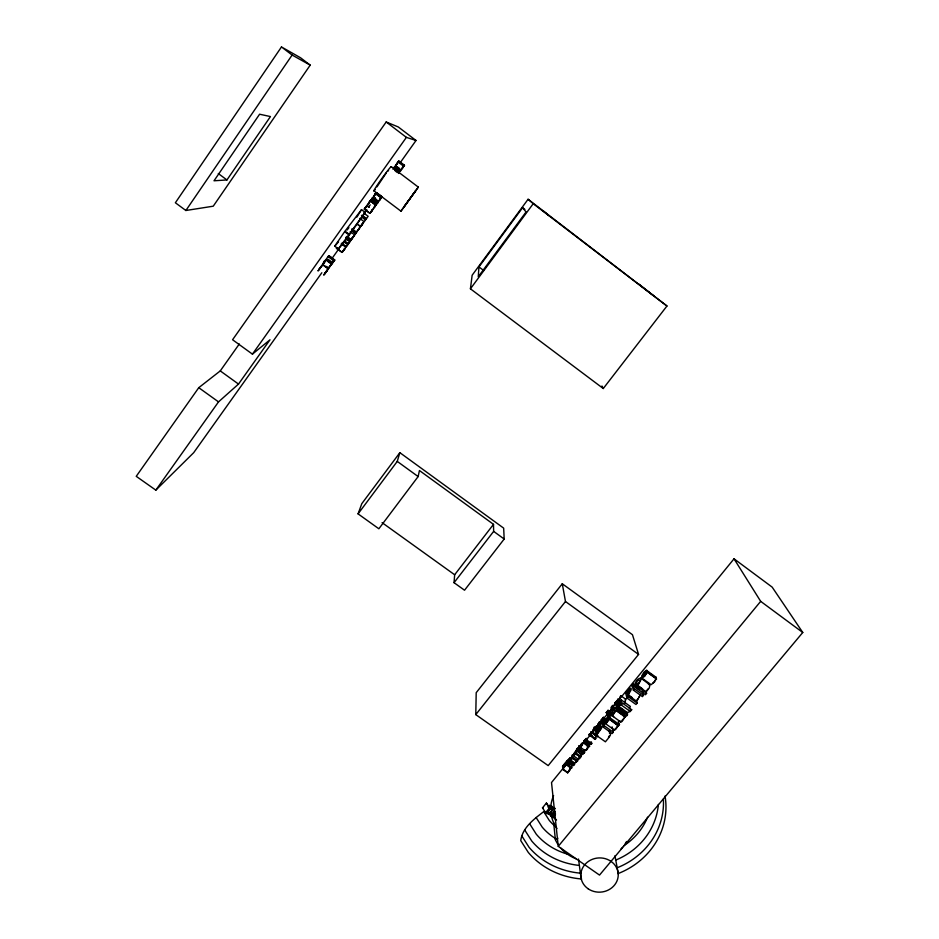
<?xml version="1.0" encoding="UTF-8"?>
<svg xmlns="http://www.w3.org/2000/svg" width="939" height="939" viewBox="0 0 939 939"><rect width="100%" height="100%" fill="white"/><g stroke="black" fill="none" stroke-linecap="round" stroke-linejoin="round"><path stroke-width="1.41" d="M475.78 714.602L476.202 692.689L562.273 583.765L632.452 634.694L638.567 654.424L548.188 765.614L475.78 714.602L565.478 601.512L562.273 583.765M578.201 759.099C583.976 758.336 575.607 751.669 573.213 755.566C574.269 752.562 575.842 749.627 576.077 753.066L581.077 756.611L580.49 757.327L575.454 753.548M554.069 816.449L554.245 818.362L555.266 818.925M478.949 266.922L478.256 276.782L526.075 211.968L522.589 207.695L478.949 266.922L483.608 270.432M454.042 582.685L454.652 574.762L493.503 524.349L419.44 470.533L418.137 476.566L378.863 528.774L358.076 513.868L361.797 503.668L399.861 452.668L503.668 528.141L504.184 539.033L464.535 590.22L454.042 582.685L493.644 531.38L493.503 524.349M323.403 263.296C325.047 253.495 339.554 271.5 325.774 259.774L322.664 264.317L328.333 268.519L332.03 263.683L331.138 264.751M470.427 288.813L472.141 275.233L528.094 199.268L666.96 306.008L603.272 388.523L470.427 288.813L533.223 203.704L528.094 199.268M585.103 749.756C585.243 752.761 589.751 746.716 587.626 746.223A2.254 0.646 -55.4 0 0 587.368 746.376M640.457 694.86L636.619 701.269L637.135 703.1L635.996 704.485L626.947 697.994L625.679 693.158C631.161 684.402 633.884 688.557 627.604 694.79L628.085 696.597L637.135 703.1M592.474 736.141L589.481 734.005L588.859 734.756L590.15 735.812L591.241 732.443L592.403 733.054L592.955 732.385L593.436 729.145L595.432 730.565M388.57 170.546L387.49 171.379M554.409 825.592A47.161 43.734 -5.1 0 1 549.245 820.381L543.716 811.636C534.068 819.054 522.389 827.646 520.746 840.605L528.293 852.436A76.963 71.164 -5 0 0 581.605 878.974M593.436 729.145L592.568 732.244L591.406 731.634L590.924 732.232L590.396 734.92L589.481 734.005M588.859 734.756L595.162 739.38L595.702 738.711L596.242 736L590.924 732.232M322.547 264.716L318.11 270.784L322.547 264.716L328.227 268.918L326.361 271.711M624.869 703.111L625.761 699.25L620.749 695.658L619.54 699.109L618.202 698.792L617.557 699.578L620.562 701.726M617.557 699.578L619.317 699.931L618.895 701.562L620.749 695.658M639.248 696.492L638.978 697.266M336.96 247.509L336.444 248.248L341.996 252.38L345.306 247.978L343.768 249.927M358.076 513.868L397.256 461.401L399.861 452.668M366.14 207.014L367.56 204.761L366.515 206.416M357.078 224.045L360.412 226.545L363.686 222.156L362.466 224.034M366.069 206.674L366.867 205.676L369.156 207.296L366.996 205.606L364.285 209.139L369.849 213.317L372.49 209.808L371.879 210.841M322.64 264.305L324.483 261.852M328.333 268.519L331.62 263.906L329.002 267.592L329.448 267.052M609.388 733.054L609.881 731.305L608.801 731.422M623.531 710.318L617.909 706.281L621.372 700.013L630.351 706.457L629.247 708.828M587.333 748.5L587.368 746.963M621.372 700.013L619.141 704.755L622.651 703.252L631.689 709.731L630.269 711.469L627.416 712.572L627.463 714.896L626.383 716.211L617.346 709.743L616.113 704.59L617.181 703.288L619.411 704.896M627.463 714.896L618.425 708.429L618.414 706.116L621.242 704.989L622.651 703.252M373.922 190.805L400.953 211.169L418.301 187.107L391.258 166.626M368.558 203.27L369.168 202.308M418.301 187.107L400.953 211.169M609.434 735.695L608.472 737.268M624.764 717.22L625.174 716.48L616.148 710.025C610.42 718.804 612.087 710.436 615.538 707.419L611.946 711.821L611.089 715.013L620.855 722.079A4.002 1.174 -54.9 0 0 622.299 721.152L625.174 716.48M606.5 722.877L601.57 719.462L603.589 717.032L604.141 718.664L606.148 720.096M609.294 719.098L618.402 725.953L619.47 724.65L610.444 718.194L609.564 715.236L605.103 720.049C615.468 710.459 605.502 719.157 605.139 723.288A3.533 1.009 -55 0 0 605.62 723.582L605.89 723.476A3.134 0.892 -55.1 0 0 606.946 722.584L609.294 719.098L618.308 725.542L615.972 729.028A3.134 0.916 -55.1 0 1 614.916 729.908L614.646 730.014A3.533 1.033 -55.1 0 1 614.153 729.72L614.141 729.263M584.246 740.707L586.37 738.312L586.746 739.991L591.758 743.547L591.159 744.275L586.159 740.707L585.748 739.122L585.161 739.639L584.574 742.643L589.586 746.2L588.999 746.916L583.988 743.359L583.624 741.188L584.211 740.46L589.246 744.251L589.727 743.395M594.598 728.018L596.723 725.624L597.134 727.256L596.547 727.983L596.23 726.528L595.514 726.95L594.364 730.648L593.8 727.678L594.387 726.95L596.922 730.965L599.61 726.246L596.629 729.474M572.215 759.029L570.219 757.62L569.644 758.336L569.973 760.062L572.074 757.679L577.074 761.224L574.832 763.313M578.917 758.137L579.281 757.527M656.384 678.392L654.483 682.043L651.103 684.684L641.795 677.993L641.748 675.986L644.025 672.136L646.689 670.082L647.194 670.88L642.851 676.585L644.764 675.552L647.335 671.855L656.384 678.392L654.988 680.634M618.179 725.014L616.606 727.525M600.561 722.408L598.26 725.002L600.444 721.387L599.223 721.997L597.591 725.694L600.596 722.361L603.566 724.556L600.596 722.361M577.016 760.895L575.396 762.421M603.378 723.5L601.371 722.068L602.979 717.901L603.554 719.391L606.559 721.539M589.586 746.2L589.293 744.557L590.162 743.183M636.36 682.841C639.013 676.08 641.583 682.242 636.947 684.848L636.36 682.841L638.614 684.461M361.527 209.655L344.636 231.651L334.73 246.182L338.392 248.905L345.059 241.217L365.165 212.39L361.527 209.655L356.843 217.12M548.341 813.608L546.932 812.881L550.853 808.092L552.249 808.819L552.12 807.364L550.641 806.014L549.045 807.892M616.148 710.025L613.273 714.696A4.014 1.139 -54.9 0 1 611.841 715.635L611.5 715.612M347.993 244.363L350.81 240.431L346.385 237.133M647.335 671.855L644.682 676.362L641.795 677.993M352.559 230.712L355.881 233.201L355.001 234.48M355.963 233.154L354.848 234.785M341.139 243.999L345.963 247.086L348.052 244.199L344.73 241.722M581.828 754.874L583.553 753.16L578.553 749.604L577.544 750.766L577.227 749.392L578.26 747.761L577.18 749.087L577.086 748.453L576.253 750.59L581.241 754.123L581.628 753.641M351.186 239.715L354.285 235.396L350.975 239.785L352.242 238.025M370.342 201.075L369.825 201.838M375.623 205.571L376.046 204.948L375.06 206.451M624.353 717.912L621.935 720.542M648.192 688.827L645.985 691.362M323.662 263.296L326.361 259.469L323.039 263.894M587.18 748.77L585.807 749.932M362.196 224.081C365.013 220.771 358.193 229.926 361.691 224.785M281.477 46.95L175.37 202.765L185.875 210.5L213.247 206.193L310.21 65.131L300.586 57.795L281.477 46.95L292.123 55.049L310.21 65.131M185.875 210.5L292.123 55.049M319.636 268.437L318.791 269.845L320.375 267.967M338.392 248.905L365.165 212.39M347.759 244.715L347.219 245.49M226.933 179.948L270.455 116.565L259.598 114.218L214.022 180.781L226.933 179.948L218.294 173.539M321.021 267.052L321.866 265.655L319.953 267.991M341.996 252.38L344.648 248.847M326.69 271.254C330.798 264.786 318.497 282.252 326.467 271.641M358.182 229.691L357.618 230.654L358.874 229.139M359.015 228.87L359.59 227.907L358.628 229.069M374.743 206.486L374.133 207.507L375.389 205.911M365.564 207.378L364.426 209.151L366.996 205.606M380.307 198.904L378.816 201.134L382.044 196.803L376.492 192.624M239.281 343.991L220.266 370.905L198.763 387.69L136.237 476.331L155.827 490.135L193.704 452.668L321.831 272.744M399.897 163.128L416.024 140.486L398.277 126.965L386.187 121.988L232.579 339.742L252.427 354.144L269.998 339.789L238.506 384.074L218.517 401.88L155.827 490.135M325.293 261.136L323.802 263.202M325.645 272.204L324.471 274.047L326.033 272.169M343.263 250.631L342.101 252.309L336.444 248.248M352.829 237.555L353.698 236.217L351.139 239.738L346.538 236.464M252.427 354.144L406.387 137.376L416.024 140.486M375.107 194.232L373.98 195.981L375.788 193.551L381.328 197.73M397.584 162.647L396.375 164.489L397.69 162.776M380.659 198.411L379.356 200.218L380.8 198.469M403.16 166.86L401.939 168.703L403.242 166.989M327.793 257.603L329.049 255.842L334.718 260.044L332.746 262.756L328.204 259.387M369.954 200.946L371.222 199.878L376.762 204.045L375.53 205.136L370.494 200.77L368.698 203.387M371.644 198.763L372.724 197.765L378.264 201.932L377.208 202.953L372.114 198.622C376.41 195.183 383.347 209.855 372.114 198.622M375.248 193.692L375.893 192.788L382.044 196.803M394.157 167.13C401.528 164.924 403.535 178.023 394.615 167.177M397.796 162.013L398.934 161.109L404.486 165.323L401.27 169.654L403.606 166.238L398.23 162.024M375.541 193.61L373.264 196.967L375.283 194.326M398.03 162.013L395.706 165.44L396.669 164.266M370.612 200.735L371.222 199.878M394.767 166.262C402.631 170.382 402.209 174.396 394.556 167.177L395.319 166.191L400.871 170.393M398.934 161.109L396.962 163.867M332.019 258.448L338.803 248.917M364.262 213.176L366.809 209.597M368.499 207.214L370.201 204.831M372.748 201.251L375.295 197.683M394.803 170.276L397.35 166.708M332.746 262.756L333.368 261.887L332.688 262.321M333.345 261.406L334.718 260.044M375.53 205.136L376.762 204.045M345.587 247.309L347.101 245.584M344.284 241.969L347.618 244.457L348.862 243.095L350.071 241.358L346.749 238.882M346.327 239.116L349.66 241.593L350.81 240.431M351.08 239.727L347.782 237.191M352.172 230.912L355.505 233.4L356.644 232.262L352.219 228.952M361.902 217.238L365.236 219.749L366.456 218.576L362.031 215.254M377.208 202.953L378.264 201.932M380.823 197.894L381.469 196.99M399.732 171.368L400.354 170.499M404.486 165.323L403.782 166.238M342.172 252.321L344.719 248.8L342.829 251.452M356.644 232.262L355.505 233.4M363.123 222.989L360.564 226.534L357.207 223.952M372.548 209.784L369.978 213.317L364.414 209.057L365.823 207.46M380.495 198.587L381.105 197.8M398.57 173.457L399.192 172.6L393.629 168.386L392.972 169.255M567.226 761.658L567.485 760.214L569.234 758.829L568.201 760.461C570.313 761.083 567.907 764.346 567.614 761.177L567.226 761.658L572.168 764.862M578.553 749.604L577.18 751.552L576.64 750.108L576.253 750.59M569.492 760.707L574.492 764.24L572.778 765.942M369.215 202.155L370.154 200.876L375.729 205.066L373.511 208.388L374.931 206.557M369.59 202.096L368.569 203.34M374.79 206.345L375.729 205.066M326.021 271.606L328.227 268.918M371.433 211.475L370.635 212.46M362.02 224.667L361.222 225.665M352.606 237.872L351.796 238.882M638.332 698.346L636.466 700.717M324.906 261.382L325.422 260.69M370.224 200.852L367.924 204.197L368.475 203.669M352.759 237.321L353.627 236.252M347.172 229.973L348.921 227.637M365.694 207.578L365.083 208.294M386.399 172.741L376.938 186.873M579.786 756.834L580.302 756.153L578.87 758.712M579.41 756.963L580.255 755.86M566.616 761.142C564.926 763.7 567.555 759.334 568.611 762.55M579.21 745.695C577.52 748.254 580.161 743.888 581.206 747.115M608.319 714.262L606.265 712.548L608.085 710.318L612.087 713.171M606.324 712.83L606.923 712.091L608.918 713.523M608.038 713.534L608.085 710.318M566.1 762.668L566.687 761.952L571.663 765.473L571.393 768.454L566.393 764.921L566.1 762.668L569.093 764.78M572.074 757.679L577.109 761.47L577.696 760.754L577.356 758.512L572.367 754.991L572.027 757.362L570.583 759.252L570.219 757.62M579.293 746.493L579.058 749.416L584.058 752.961L584.645 752.245L584.281 750.038L579.293 746.493L579.645 748.7L584.645 752.245M562.637 768.9L551.522 782.527L558.247 846.344L599.516 875.089L802.763 632.487L772.175 587.133L734.028 558.811L617.299 701.903M586.722 739.369L595.068 729.157M604.329 717.795L611.735 708.71M566.393 764.921L566.687 761.952M572.109 757.937L572.367 754.991M575.49 753.782L576.077 753.066M579.058 749.416L579.645 748.7M583.988 743.359L584.574 742.643M586.159 740.707L586.746 739.991M603.554 719.391L604.141 718.664M608.883 716.762L606.864 715.318L608.636 712.795L611.653 714.955M617.029 702.865L617.111 700.529L614.611 703.241L616.653 701.363L614.716 705.119L616.982 702.654L619.047 704.309M633.191 683.909L632.135 686.033L633.191 683.909L636.548 686.339M626.947 692.325L630.151 689.308L627.463 694.25L626.947 692.325L629.189 693.933M639.072 689.261L633.449 685.224L632.381 686.538L633.379 690.118L642.429 696.632L643.508 695.306L642.44 691.691M583.589 750.425L584.258 749.615M581.581 753.336L581.241 754.123M584.281 750.038L584.058 752.961M596.394 735.401L601.476 728.382L601.606 726.493L599.962 727.479L600.807 724.685L595.408 730.26L596.394 735.401L605.409 741.81C606.289 740.495 613.19 733.5 609.646 733.23M603.178 727.091L604.258 725.777L603.143 720.483L602.087 721.786L603.178 727.091L612.205 733.523L613.273 732.209L612.087 726.868M609.376 719.509L610.444 718.194M617.346 709.743L618.425 708.429M625.139 700.013L625.761 699.25M626.947 697.994L628.085 696.597M633.379 690.118L634.459 688.792L633.449 685.224M574.492 764.24L573.389 765.308L573.189 763.982L574.257 762.668L569.28 759.146M569.421 769.405L569.996 769.041L567.626 772.856L570.126 769.886L570.396 768.114M636.431 688.181L637.522 686.843L637.088 685.341C644.764 677.629 638.99 675.458 635.034 683.287L636.431 688.181L645.504 694.707L646.595 693.381L646.138 691.867L637.088 685.341M583.553 753.16L582.626 754.287M596.242 736L597.415 736.622L597.967 735.941L592.955 732.385M550.606 805.979L549.151 807.153L550.09 808.784L546.158 813.573L542.507 807.822L546.416 803.045L548.669 806.331L549.761 805.392L552.085 807.012L546.968 813.256L548.975 814.43L549.479 812.705M548.2 807.305L549.761 805.392M549.115 808.268L550.677 806.355M545.313 812.986L549.245 808.197L546.416 803.045M550.547 809.265L552.12 807.364M550.853 808.092L552.332 809.5L553.916 807.517L554.808 808.139M550.841 811.766L553.963 807.951L554.855 808.573M550.395 815.674L554.315 810.885L555.102 811.437L551.181 816.226L550.395 815.674L550.148 813.174L554.057 808.397L554.843 808.949M555.489 814.712L553.13 817.587L552.343 817.036L555.489 813.209M558.247 846.344L760.672 601.347L734.028 558.811M654.295 681.538L652.981 682.888M334.73 246.182L338.568 241.804M590.49 742.362L591.359 741.869L591.758 743.547M579.903 755.367L580.783 754.921L581.077 756.611M611.958 708.581L613.449 705.518L611.688 707.419L613.965 710.025M623.273 715.764L624.693 714.556L615.644 708.206M562.637 769.334L565.513 765.602L565.407 764.592L563.048 766.435L565.243 763.008L563.236 765.32A2.43 0.669 -55.7 0 0 562.59 766.47C561.745 770.168 568.881 760.074 562.637 769.334L567.626 772.856M612.028 708.863C616.125 705.142 612.862 703.44 610.984 707.642L611.629 710.471L612.028 708.863L614.036 710.307M646.138 691.867L649.26 687.982L649.929 684.883L640.527 677.829M616.078 728.112L615.385 728.523M558.036 844.501A39.297 36.245 -4.9 0 1 555.383 839.712L557.872 838.187M327.641 257.18L328.345 256.77L334.014 260.972M329.049 255.842L334.636 260.103M648.497 684.531L649.542 684.331M629.33 710.717L631.689 709.731M655.011 676.749L656.232 677.406L647.194 670.88M618.273 721.692L619.47 724.65M552.332 809.5L553.036 809.465L552.895 807.904L553.423 808.279L552.015 806.308L552.085 807.012M550.054 812.716L550.947 813.338M542.507 807.822L543.329 808.397M550.148 813.174L550.935 813.714M549.245 808.197L550.09 808.784M569.539 761.048L574.539 764.581M568.201 760.461L573.189 763.982M567.179 761.341L570.173 763.454M566.675 761.529L570.654 764.346M566.98 764.205L571.98 767.738M563.564 769.534L567.602 772.292M579.269 746.082L581.264 747.491M578.307 748.066L581.3 750.191M578.6 749.944L583.612 753.489M577.227 749.392L579.222 750.801M576.206 750.284L580.185 753.113M572.696 757.21L577.696 760.754M594.657 728.324L596.652 729.756M591.406 731.634L593.413 733.054M592.403 733.054L597.415 736.622M590.69 735.143L595.702 738.711M584.304 741.012L589.293 744.557M601.641 719.767L605.643 722.619M605.232 723.488L614.247 729.92M600.561 721.774L603.566 723.922M600.678 722.748L603.683 724.896M604.258 725.777L613.273 732.209M619.54 700.776L621.548 702.231M617.627 702.137L619.634 703.581M621.242 704.989L630.269 711.469M618.414 706.116L627.416 712.572M618.05 706.879L627.064 713.335M615.538 707.419L617.78 709.027M616.09 710.107L625.104 716.563M616.324 710.729L625.351 717.196M608.143 710.6L612.146 713.452M607.545 711.328L611.547 714.192M608.695 713.077L613.719 716.668M606.265 712.548L608.261 713.98M634.459 688.792L643.508 695.306M628.59 695.048L631.959 697.477M627.604 694.79L636.619 701.269M198.763 387.69L218.517 401.88M382.091 522.659L454.652 574.762M220.266 370.905L238.506 384.074M638.074 685.67L642.593 688.921M637.522 686.843L646.595 693.381M633.356 684.531L636.724 686.961M565.478 601.512L638.567 654.424M647.276 671.937L656.314 678.474M647.534 672.5L656.596 679.038M397.256 461.401L418.137 476.566M493.644 531.38L504.184 539.033M760.672 601.347L802.763 632.487M326.443 266.43L328.72 268.108M341.749 243.154L346.186 246.464M351.667 229.222L356.116 232.543M350.212 231.675L354.731 234.938M345.282 231.334L348.944 234.081M344.636 231.651L348.322 234.398M345.822 237.438L350.259 240.748M344.895 241.123L348.228 243.612M363.639 213L368.147 216.287L364.203 221.733L359.778 218.411M361.433 215.512L365.881 218.846M375.471 193.634L381.034 197.824M372.255 197.906L377.83 202.096M370.565 200.077L376.152 204.279M556.545 820.029L555.583 819.254M398.453 161.097L404.04 165.334M394.533 167.119L400.167 171.379M395.237 170.933L397.455 172.623M522.589 207.695L524.854 209.42M386.187 121.988L406.387 137.376M533.223 203.704L666.96 306.008M639.048 284.212L654.037 296.078M620.515 722.056L620.033 720.917M595.162 739.38L593.859 738.312L594.469 737.561L595.408 738.477M543.235 210.899L548.881 215.63M554.961 818.292L555.536 818.89M521.626 835.64L529.044 847.271A75.155 69.545 -5 0 0 581.124 873.211M529.596 823.667L536.275 834.196A64.486 59.756 -5.1 0 0 567.79 854.197M524.655 829.865L531.767 841.051A70.883 65.648 -5 0 0 578.33 865.312M536.087 817.47L542.226 827.153A56.399 52.279 -5.1 0 0 554.949 838.151M545.23 811.942L546.158 813.573M601.958 385.999L603.272 388.523M617.181 703.288L617.909 706.281M606.923 712.091L607.404 714.297M601.57 719.462L600.937 719.955L601.371 722.068M614.951 855.758L618.097 872.695M590.936 743.019L591.159 744.275M578.518 859.032L580.959 877.484M553.658 822.717L555.383 839.712M551.991 813.55L552.343 817.036M375.271 189.549A14.883 0.728 -54.4 0 1 381.152 179.466A14.883 0.728 -54.4 0 1 391.023 167.283M557.003 828.515A38.311 35.424 -5 0 1 551.263 815.134M550.77 807.223A38.311 35.424 -5 0 1 553.587 795.603M665.035 796.002A76.963 71.164 -5 0 1 617.862 873.669M663.368 799.042A75.155 69.545 -5 0 1 616.524 868.023M658.38 804.477A70.883 65.648 -5 0 1 615.632 860.136M647.593 817.176A64.486 59.756 -5.1 0 1 623.707 845.793M626.559 841.52A39.297 36.245 -4.9 0 1 625.104 843.903M622.604 847.26A39.297 36.245 -4.9 0 1 620.726 849.337M576.558 858.985A39.297 36.245 -4.9 0 1 560.513 847.811M580.689 745.648C582.614 747.784 582.861 740.214 580.689 745.648M615.28 704.039L616.77 701.797L615.28 704.039M606.254 721.563L606.653 722.021L608.061 720.459L608.942 717.525L606.254 721.563M642.628 675.305L642.593 675.892L645.762 671.444L642.628 675.305M573.823 754.862L575.314 752.62L573.823 754.862M598.108 724.157L599.821 722.032L598.108 724.157M583.225 743.312L580.431 747.233L580.372 745.46A2.289 0.634 -55.4 0 1 581.124 744.193L581.793 743.383A2.265 0.634 -55.4 0 1 582.638 742.69L583.225 743.312M600.655 728.558L597.404 733.441L597.028 731.54L599.798 728.312L600.655 728.558M356.984 231.44L360.247 227.038L356.984 231.44M403.653 207.331L415.672 190.723L403.653 207.331M373.135 208.951L369.931 213.27L373.135 208.951M328.263 256.3L326.279 259.023C332.641 267.838 338.099 259.246 328.263 256.3M588.014 888.705A18.733 17.125 -4.7 0 0 618.062 877.167A18.733 17.125 -4.7 0 0 592.497 859.255A18.733 17.125 -4.7 0 0 588.014 888.705"/></g></svg>
